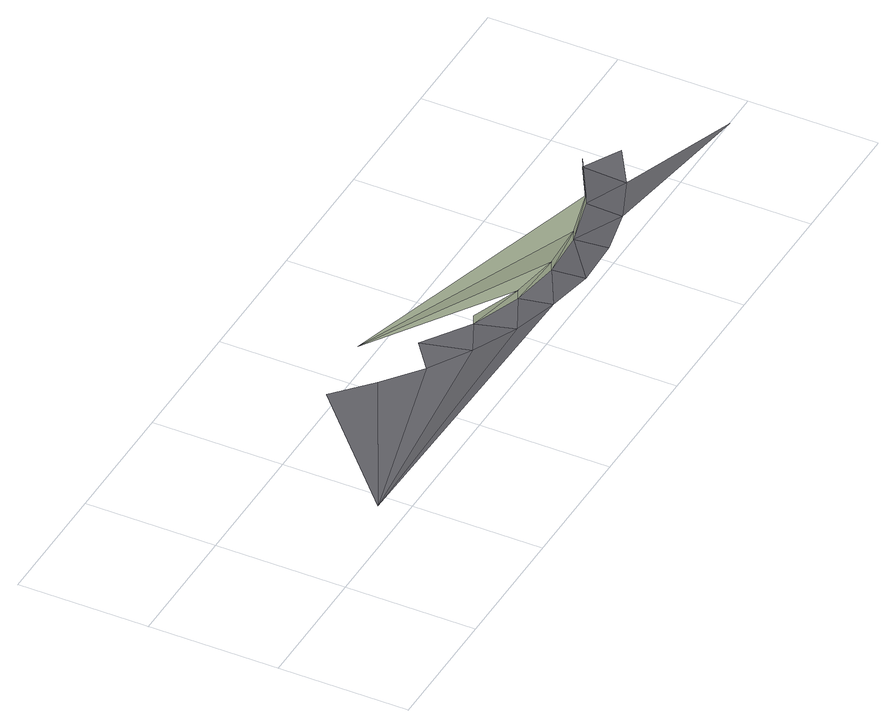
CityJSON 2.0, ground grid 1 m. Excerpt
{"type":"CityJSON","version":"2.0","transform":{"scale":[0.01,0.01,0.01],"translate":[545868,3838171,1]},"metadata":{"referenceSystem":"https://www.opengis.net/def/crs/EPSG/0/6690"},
"CityObjects":{
"road1":{"type":"Road","attributes":{"RoadStructureAttribute.sectionType":"1"},"geometry":[{"type":"MultiSurface","lod":"3","boundaries":[[[0,1,2]],[[3,0,2]],[[4,3,2]],[[5,4,2]],[[2,6,5]],[[7,3,4]],[[8,7,4]],[[8,4,5]],[[9,10,8]],[[11,8,5]],[[12,13,9]],[[9,8,11]],[[11,5,6]],[[14,11,6]],[[12,9,11]],[[15,13,12]],[[14,6,16]],[[12,11,14]],[[17,14,16]],[[14,15,12]],[[18,13,15]],[[17,16,19]],[[14,17,15]],[[17,18,15]],[[17,19,20]],[[21,17,20]],[[17,21,18]],[[21,22,18]],[[21,20,23]],[[24,21,23]],[[25,23,20]],[[24,23,26]]],"semantics":{"surfaces":[{"type":"TrafficArea","function":"1010"},{"type":"TrafficArea","function":"1000"},{"type":"AuxiliaryTrafficArea","function":"3000"}],"values":[0,0,0,0,0,1,1,1,2,1,2,2,1,1,2,2,1,2,1,2,2,1,2,2,1,1,2,2,1,1,0,1]}}]}
},
"vertices":[
[199,78,90],[171,103,90],[74,13,94],[229,56,89],[261,37,89],[296,21,89],[331,11,89],[250,73,90],[286,49,90],[325,35,97],[286,49,97],[325,35,90],[363,29,97],[220,104,97],[363,29,90],[402,32,95],[368,5,88],[402,32,88],[442,43,94],[406,7,87],[442,15,86],[442,43,87],[479,65,92],[477,30,85],[479,65,85],[573,0,80],[508,50,84]
]}
